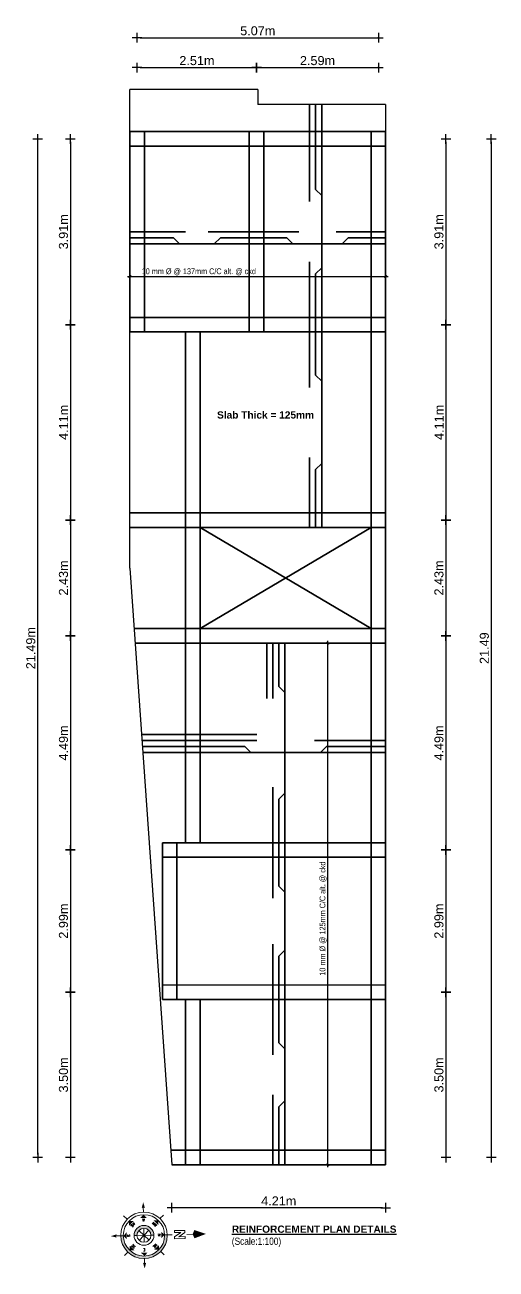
# Model space of a CAD drawing. Header units: inches. Extents: x -4010 to 92088, y -38563 to -1318.
# Drawn here: x 34071 to 34462, y -23783 to -22752 of the extents above; entities that cross this region are included whole.
import ezdxf
from ezdxf.enums import TextEntityAlignment as Align

# ---------------------------------------------------------------- set-up
doc = ezdxf.new("R2010")
doc.units = ezdxf.units.IN
doc.header["$MEASUREMENT"] = 0
doc.header["$PDMODE"] = 99
for name, color, linetype in [('Brick wall', 3, 'Continuous'), ('col', 5, 'Continuous'), ('Rod', 1, 'Continuous'), ('wall', 3, 'Continuous')]:
    doc.layers.add(name, color=color, linetype=linetype)
for name, color, linetype, lineweight in [('Colour 09', 210, 'Continuous', 9), ('DIM', 7, 'Continuous', 15), ('R0D', 1, 'Continuous', 35)]:
    doc.layers.add(name, color=color, linetype=linetype, lineweight=lineweight)
doc.styles.add('ARIAL', font='arial.ttf')
doc.styles.add('ROMANS', font='romans')
doc.styles.get("Standard").update_dxf_attribs({"font": 'ARIALN.TTF'})
doc.dimstyles.new('3-8', dxfattribs={"dimscale": 1.25, "dimtxt": 6, "dimasz": 2, "dimexe": 0.18, "dimexo": 6, "dimgap": 0, "dimtad": 0, "dimdec": 0, "dimzin": 3, "dimdsep": 46, "dimlunit": 3, "dimtxsty": 'ARIAL', "dimblk": 'DD', "dimcen": 1, "dimse1": 1, "dimse2": 1, "dimclrd": 256, "dimclrt": 256, "dimadec": 0, "dimazin": 0, "dimtfac": 0.5, "dimtdec": 0, "dimtmove": 2, "dimatfit": 0, "dimfxl": 0.18, "dimtvp": 0.75, "dimfrac": 1, "dimtolj": 1, "dimtzin": 0, "dimarcsym": 0})
doc.dimstyles.new('_30', dxfattribs={"dimscale": 0.4, "dimtxt": 7, "dimasz": 5, "dimexe": 6, "dimexo": 2, "dimgap": 2, "dimtad": 1, "dimdec": 0, "dimzin": 3, "dimdsep": 46, "dimlunit": 3, "dimtxsty": 'Standard', "dimblk": 'OBLIQUE', "dimcen": 0, "dimdle": 5, "dimclrt": 7, "dimazin": 0, "dimtfac": 0.0375, "dimtdec": 0, "dimtofl": 0, "dimtmove": 0, "dimatfit": 3, "dimldrblk": 'OPEN30', "dimfxl": 6, "dimtvp": 0.8, "dimtolj": 1, "dimtzin": 0, "dimlwe": -1, "dimarcsym": 0})

# ---------------------------------------------------------------- blocks, each defined once
blk = doc.blocks.new('A$C30843580')
at = {"layer": 'Colour 09'}
for p, q in [((0, 12), (12, 12)), ((0, 0), (0, 12)), ((12, 12), (12, 0)), ((12, 0), (0, 0))]:
    blk.add_line(p, q, dxfattribs=at)
blk = doc.blocks.new('DD')
for p, q in [((-1.6, 0), (1.6, 0)), ((0, 1.6), (0, -1.6))]:
    blk.add_line(p, q)
at = {"const_width": 0.3}
blk.add_lwpolyline([(-0.15, 0, 1), (0.15, 0, 1)], format="xyb", close=True, dxfattribs=at)
blk = doc.blocks.new('*D701')
at = {"layer": 'col', "lineweight": -2}
blk.add_line((34166.8, -22787.1), (34260.7, -22787.1), dxfattribs=at)
at = {"layer": 'Defpoints', "color": 0}
for p in [(34263.2, -22787.1), (34164.3, -22840.3), (34263.2, -22840.3)]:
    blk.add_point(p, dxfattribs=at)
at = {"layer": 'col', "lineweight": -2, "xscale": 2.5, "yscale": 2.5, "zscale": 2.5, "rotation": 180}
blk.add_blockref('DD', (34164.3, -22787.1), dxfattribs=at)
at = {"layer": 'col', "lineweight": -2, "xscale": 2.5, "yscale": 2.5, "zscale": 2.5}
blk.add_blockref('DD', (34263.2, -22787.1), dxfattribs=at)
at = {"layer": 'col', "insert": (34213.8, -22781.4), "char_height": 7.5, "attachment_point": 5, "style": 'ARIAL'}
blk.add_mtext('\\A1;2.51m', dxfattribs=at)
blk = doc.blocks.new('*D702')
at = {"layer": 'col', "lineweight": -2}
blk.add_line((34265.7, -22787.1), (34361.6, -22787.1), dxfattribs=at)
at = {"layer": 'Defpoints', "color": 0}
for p in [(34364.1, -22787.1), (34263.2, -22840.3), (34364.1, -22840.3)]:
    blk.add_point(p, dxfattribs=at)
at = {"layer": 'col', "lineweight": -2, "xscale": 2.5, "yscale": 2.5, "zscale": 2.5, "rotation": 180}
blk.add_blockref('DD', (34263.2, -22787.1), dxfattribs=at)
at = {"layer": 'col', "lineweight": -2, "xscale": 2.5, "yscale": 2.5, "zscale": 2.5}
blk.add_blockref('DD', (34364.1, -22787.1), dxfattribs=at)
at = {"layer": 'col', "insert": (34313.7, -22781.4), "char_height": 7.5, "attachment_point": 5, "style": 'ARIAL'}
blk.add_mtext('\\A1;2.59m', dxfattribs=at)
blk = doc.blocks.new('*D703')
at = {"layer": 'col', "lineweight": -2}
blk.add_line((34420.1, -22848.8), (34420.1, -22997.8), dxfattribs=at)
at = {"layer": 'Defpoints', "color": 0}
for p in [(34370.1, -22846.3), (34370.1, -23000.3), (34420.1, -23000.3)]:
    blk.add_point(p, dxfattribs=at)
at = {"layer": 'col', "lineweight": -2, "xscale": 2.5, "yscale": 2.5, "zscale": 2.5}
for p, rotation in [((34420.1, -22846.3), 90), ((34420.1, -23000.3), 270)]:
    blk.add_blockref('DD', p, dxfattribs=dict(at, rotation=rotation))
at = {"layer": 'col', "insert": (34414.3, -22923.3), "char_height": 7.5, "attachment_point": 5, "rotation": 90, "style": 'ARIAL'}
blk.add_mtext('\\A1;3.91m', dxfattribs=at)
blk = doc.blocks.new('*D686')
at = {"layer": 'col', "lineweight": -2}
blk.add_line((34420.1, -23002.8), (34420.1, -23159.8), dxfattribs=at)
at = {"layer": 'Defpoints', "color": 0}
for p in [(34370.1, -23000.3), (34370.1, -23162.3), (34420.1, -23162.3)]:
    blk.add_point(p, dxfattribs=at)
at = {"layer": 'col', "lineweight": -2, "xscale": 2.5, "yscale": 2.5, "zscale": 2.5}
for p, rotation in [((34420.1, -23000.3), 90), ((34420.1, -23162.3), 270)]:
    blk.add_blockref('DD', p, dxfattribs=dict(at, rotation=rotation))
at = {"layer": 'col', "insert": (34414.4, -23081.3), "char_height": 7.5, "attachment_point": 5, "rotation": 90, "style": 'ARIAL'}
blk.add_mtext('\\A1;4.11m', dxfattribs=at)
blk = doc.blocks.new('*D687')
at = {"layer": 'col', "lineweight": -2}
blk.add_line((34420.1, -23164.8), (34420.1, -23255.8), dxfattribs=at)
at = {"layer": 'Defpoints', "color": 0}
for p in [(34370.1, -23162.3), (34370.1, -23258.3), (34420.1, -23258.3)]:
    blk.add_point(p, dxfattribs=at)
at = {"layer": 'col', "lineweight": -2, "xscale": 2.5, "yscale": 2.5, "zscale": 2.5}
for p, rotation in [((34420.1, -23162.3), 90), ((34420.1, -23258.3), 270)]:
    blk.add_blockref('DD', p, dxfattribs=dict(at, rotation=rotation))
at = {"layer": 'col', "insert": (34414.3, -23210.3), "char_height": 7.5, "attachment_point": 5, "rotation": 90, "style": 'ARIAL'}
blk.add_mtext('\\A1;2.43m', dxfattribs=at)
blk = doc.blocks.new('*D688')
at = {"layer": 'col', "lineweight": -2}
blk.add_line((34420.1, -23260.8), (34420.1, -23433.3), dxfattribs=at)
at = {"layer": 'Defpoints', "color": 0}
for p in [(34370.1, -23258.3), (34370.1, -23435.8), (34420.1, -23435.8)]:
    blk.add_point(p, dxfattribs=at)
at = {"layer": 'col', "lineweight": -2, "xscale": 2.5, "yscale": 2.5, "zscale": 2.5}
for p, rotation in [((34420.1, -23258.3), 90), ((34420.1, -23435.8), 270)]:
    blk.add_blockref('DD', p, dxfattribs=dict(at, rotation=rotation))
at = {"layer": 'col', "insert": (34414.3, -23347.1), "char_height": 7.5, "attachment_point": 5, "rotation": 90, "style": 'ARIAL'}
blk.add_mtext('\\A1;4.49m', dxfattribs=at)
blk = doc.blocks.new('*D689')
at = {"layer": 'col', "lineweight": -2}
blk.add_line((34420.1, -23438.3), (34420.1, -23551.3), dxfattribs=at)
at = {"layer": 'Defpoints', "color": 0}
for p in [(34370.1, -23435.8), (34370.1, -23553.8), (34420.1, -23553.8)]:
    blk.add_point(p, dxfattribs=at)
at = {"layer": 'col', "lineweight": -2, "xscale": 2.5, "yscale": 2.5, "zscale": 2.5}
for p, rotation in [((34420.1, -23435.8), 90), ((34420.1, -23553.8), 270)]:
    blk.add_blockref('DD', p, dxfattribs=dict(at, rotation=rotation))
at = {"layer": 'col', "insert": (34414.3, -23494.8), "char_height": 7.5, "attachment_point": 5, "rotation": 90, "style": 'ARIAL'}
blk.add_mtext('\\A1;2.99m', dxfattribs=at)
blk = doc.blocks.new('*D690')
at = {"layer": 'col', "lineweight": -2}
blk.add_line((34420.1, -23556.3), (34420.1, -23688.3), dxfattribs=at)
at = {"layer": 'Defpoints', "color": 0}
for p in [(34370.1, -23553.8), (34370.1, -23690.8), (34420.1, -23690.8)]:
    blk.add_point(p, dxfattribs=at)
at = {"layer": 'col', "lineweight": -2, "xscale": 2.5, "yscale": 2.5, "zscale": 2.5}
for p, rotation in [((34420.1, -23553.8), 90), ((34420.1, -23690.8), 270)]:
    blk.add_blockref('DD', p, dxfattribs=dict(at, rotation=rotation))
at = {"layer": 'col', "insert": (34414.3, -23622.3), "char_height": 7.5, "attachment_point": 5, "rotation": 90, "style": 'ARIAL'}
blk.add_mtext('\\A1;3.50m', dxfattribs=at)
blk = doc.blocks.new('*D691')
at = {"layer": 'col', "lineweight": -2}
blk.add_line((34367.6, -23732.4), (34195.6, -23732.4), dxfattribs=at)
at = {"layer": 'Defpoints', "color": 0}
for p in [(34193.1, -23696.8), (34370.1, -23696.8), (34193.1, -23732.4)]:
    blk.add_point(p, dxfattribs=at)
at = {"layer": 'col', "lineweight": -2, "xscale": 2.5, "yscale": 2.5, "zscale": 2.5, "rotation": 180}
blk.add_blockref('DD', (34193.1, -23732.4), dxfattribs=at)
at = {"layer": 'col', "lineweight": -2, "xscale": 2.5, "yscale": 2.5, "zscale": 2.5}
blk.add_blockref('DD', (34370.1, -23732.4), dxfattribs=at)
at = {"layer": 'col', "insert": (34281.6, -23726.8), "char_height": 7.5, "attachment_point": 5, "style": 'ARIAL'}
blk.add_mtext('\\A1;4.21m', dxfattribs=at)
blk = doc.blocks.new('*D692')
at = {"layer": 'col', "lineweight": -2}
blk.add_line((34109, -22848.8), (34109, -22997.8), dxfattribs=at)
at = {"layer": 'Defpoints', "color": 0}
for p in [(34158.3, -22846.3), (34109, -23000.3), (34158.3, -23000.3)]:
    blk.add_point(p, dxfattribs=at)
at = {"layer": 'col', "lineweight": -2, "xscale": 2.5, "yscale": 2.5, "zscale": 2.5}
for p, rotation in [((34109, -22846.3), 90), ((34109, -23000.3), 270)]:
    blk.add_blockref('DD', p, dxfattribs=dict(at, rotation=rotation))
at = {"layer": 'col', "insert": (34103.3, -22923.3), "char_height": 7.5, "attachment_point": 5, "rotation": 90, "style": 'ARIAL'}
blk.add_mtext('\\A1;3.91m', dxfattribs=at)
blk = doc.blocks.new('*D693')
at = {"layer": 'col', "lineweight": -2}
blk.add_line((34109, -23002.8), (34109, -23159.8), dxfattribs=at)
at = {"layer": 'Defpoints', "color": 0}
for p in [(34158.3, -23000.3), (34109, -23162.3), (34174.4, -23162.3)]:
    blk.add_point(p, dxfattribs=at)
at = {"layer": 'col', "lineweight": -2, "xscale": 2.5, "yscale": 2.5, "zscale": 2.5}
for p, rotation in [((34109, -23000.3), 90), ((34109, -23162.3), 270)]:
    blk.add_blockref('DD', p, dxfattribs=dict(at, rotation=rotation))
at = {"layer": 'col', "insert": (34103.4, -23081.3), "char_height": 7.5, "attachment_point": 5, "rotation": 90, "style": 'ARIAL'}
blk.add_mtext('\\A1;4.11m', dxfattribs=at)
blk = doc.blocks.new('*D694')
at = {"layer": 'col', "lineweight": -2}
blk.add_line((34109, -23164.8), (34109, -23255.8), dxfattribs=at)
at = {"layer": 'Defpoints', "color": 0}
for p in [(34174.4, -23162.3), (34109, -23258.3), (34174.4, -23258.3)]:
    blk.add_point(p, dxfattribs=at)
at = {"layer": 'col', "lineweight": -2, "xscale": 2.5, "yscale": 2.5, "zscale": 2.5}
for p, rotation in [((34109, -23162.3), 90), ((34109, -23258.3), 270)]:
    blk.add_blockref('DD', p, dxfattribs=dict(at, rotation=rotation))
at = {"layer": 'col', "insert": (34103.3, -23210.3), "char_height": 7.5, "attachment_point": 5, "rotation": 90, "style": 'ARIAL'}
blk.add_mtext('\\A1;2.43m', dxfattribs=at)
blk = doc.blocks.new('*D695')
at = {"layer": 'col', "lineweight": -2}
blk.add_line((34109, -23260.8), (34109, -23433.3), dxfattribs=at)
at = {"layer": 'Defpoints', "color": 0}
for p in [(34174.4, -23258.3), (34109, -23435.8), (34164.3, -23435.8)]:
    blk.add_point(p, dxfattribs=at)
at = {"layer": 'col', "lineweight": -2, "xscale": 2.5, "yscale": 2.5, "zscale": 2.5}
for p, rotation in [((34109, -23258.3), 90), ((34109, -23435.8), 270)]:
    blk.add_blockref('DD', p, dxfattribs=dict(at, rotation=rotation))
at = {"layer": 'col', "insert": (34103.3, -23347.1), "char_height": 7.5, "attachment_point": 5, "rotation": 90, "style": 'ARIAL'}
blk.add_mtext('\\A1;4.49m', dxfattribs=at)
blk = doc.blocks.new('*D696')
at = {"layer": 'col', "lineweight": -2}
blk.add_line((34109, -23438.3), (34109, -23551.3), dxfattribs=at)
at = {"layer": 'Defpoints', "color": 0}
for p in [(34164.3, -23435.8), (34109, -23553.8), (34164.3, -23553.8)]:
    blk.add_point(p, dxfattribs=at)
at = {"layer": 'col', "lineweight": -2, "xscale": 2.5, "yscale": 2.5, "zscale": 2.5}
for p, rotation in [((34109, -23435.8), 90), ((34109, -23553.8), 270)]:
    blk.add_blockref('DD', p, dxfattribs=dict(at, rotation=rotation))
at = {"layer": 'col', "insert": (34103.3, -23494.8), "char_height": 7.5, "attachment_point": 5, "rotation": 90, "style": 'ARIAL'}
blk.add_mtext('\\A1;2.99m', dxfattribs=at)
blk = doc.blocks.new('*D697')
at = {"layer": 'col', "lineweight": -2}
blk.add_line((34109, -23556.3), (34109, -23688.3), dxfattribs=at)
at = {"layer": 'Defpoints', "color": 0}
for p in [(34164.3, -23553.8), (34109, -23690.8), (34164.3, -23690.8)]:
    blk.add_point(p, dxfattribs=at)
at = {"layer": 'col', "lineweight": -2, "xscale": 2.5, "yscale": 2.5, "zscale": 2.5}
for p, rotation in [((34109, -23553.8), 90), ((34109, -23690.8), 270)]:
    blk.add_blockref('DD', p, dxfattribs=dict(at, rotation=rotation))
at = {"layer": 'col', "insert": (34103.3, -23622.3), "char_height": 7.5, "attachment_point": 5, "rotation": 90, "style": 'ARIAL'}
blk.add_mtext('\\A1;3.50m', dxfattribs=at)
blk = doc.blocks.new('*D698')
at = {"layer": 'col', "lineweight": -2}
blk.add_line((34166.8, -22762.4), (34361.6, -22762.4), dxfattribs=at)
at = {"layer": 'Defpoints', "color": 0}
for p in [(34364.1, -22762.4), (34164.3, -22840.3), (34364.1, -22840.3)]:
    blk.add_point(p, dxfattribs=at)
at = {"layer": 'col', "lineweight": -2, "xscale": 2.5, "yscale": 2.5, "zscale": 2.5, "rotation": 180}
blk.add_blockref('DD', (34164.3, -22762.4), dxfattribs=at)
at = {"layer": 'col', "lineweight": -2, "xscale": 2.5, "yscale": 2.5, "zscale": 2.5}
blk.add_blockref('DD', (34364.1, -22762.4), dxfattribs=at)
at = {"layer": 'col', "insert": (34264.2, -22756.7), "char_height": 7.5, "attachment_point": 5, "style": 'ARIAL'}
blk.add_mtext('\\A1;5.07m', dxfattribs=at)
blk = doc.blocks.new('*D699')
at = {"layer": 'col', "lineweight": -2}
blk.add_line((34457.6, -22848.8), (34457.6, -23688.3), dxfattribs=at)
at = {"layer": 'Defpoints', "color": 0}
for p in [(34370.1, -22846.3), (34370.1, -23690.8), (34457.6, -23690.8)]:
    blk.add_point(p, dxfattribs=at)
at = {"layer": 'col', "lineweight": -2, "xscale": 2.5, "yscale": 2.5, "zscale": 2.5}
for p, rotation in [((34457.6, -22846.3), 90), ((34457.6, -23690.8), 270)]:
    blk.add_blockref('DD', p, dxfattribs=dict(at, rotation=rotation))
at = {"layer": 'col', "insert": (34451.9, -23268.5), "char_height": 7.5, "attachment_point": 5, "rotation": 90, "style": 'ARIAL'}
blk.add_mtext('\\A1;21.49', dxfattribs=at)
blk = doc.blocks.new('*D700')
at = {"layer": 'col', "lineweight": -2}
blk.add_line((34082, -23688.3), (34082, -22848.8), dxfattribs=at)
at = {"layer": 'Defpoints', "color": 0}
for p in [(34082, -22846.3), (34158.3, -22846.3), (34164.3, -23690.8)]:
    blk.add_point(p, dxfattribs=at)
at = {"layer": 'col', "lineweight": -2, "xscale": 2.5, "yscale": 2.5, "zscale": 2.5}
for p, rotation in [((34082, -22846.3), 90), ((34082, -23690.8), 270)]:
    blk.add_blockref('DD', p, dxfattribs=dict(at, rotation=rotation))
at = {"layer": 'col', "insert": (34076.2, -23268.5), "char_height": 7.5, "attachment_point": 5, "rotation": 90, "style": 'ARIAL'}
blk.add_mtext('\\A1;21.49m', dxfattribs=at)
blk = doc.blocks.new('_Oblique')
at = {"color": 0, "linetype": 'ByBlock', "lineweight": -2}
blk.add_line((-0.5, -0.5), (0.5, 0.5), dxfattribs=at)
blk = doc.blocks.new('*D709')
at = {"layer": 'Defpoints', "color": 0}
for p in [(34312.2, -23264.3), (34322.3, -23264.3), (34322.3, -23696.8)]:
    blk.add_point(p, dxfattribs=at)
at = {"layer": 'DIM', "color": 0}
for p, q in [((34313, -23264.3), (34324.7, -23264.3)), ((34321.5, -23696.8), (34319.9, -23696.8))]:
    blk.add_line(p, q, dxfattribs=at)
at = {"layer": 'DIM', "color": 0, "lineweight": -2}
blk.add_line((34322.3, -23698.8), (34322.3, -23262.3), dxfattribs=at)
at = {"layer": 'DIM', "color": 0, "lineweight": -2, "xscale": 2, "yscale": 2, "zscale": 2}
for p, rotation in [((34322.3, -23264.3), 90), ((34322.3, -23696.8), 270)]:
    blk.add_blockref('_Oblique', p, dxfattribs=dict(at, rotation=rotation))
at = {"layer": 'DIM', "color": 7, "insert": (34318.3, -23492.7), "char_height": 2.8, "attachment_point": 5, "rotation": 90}
blk.add_mtext('\\A1;{\\H1.714x;10 mm %%C @ 125mm C/C alt. @ ckd}', dxfattribs=at)
blk = doc.blocks.new('_Open30')
at = {"color": 0, "linetype": 'ByBlock', "lineweight": -2}
for p, q in [((-1, 0.27), (0, 0)), ((0, 0), (-1, -0.27)), ((0, 0), (-1, 0))]:
    blk.add_line(p, q, dxfattribs=at)
blk = doc.blocks.new('*D710')
at = {"layer": 'Defpoints', "color": 0}
for p in [(34370.1, -22960.5), (34370.1, -22960.5), (34158.3, -22962.9)]:
    blk.add_point(p, dxfattribs=at)
at = {"layer": 'DIM', "color": 0, "lineweight": -2}
blk.add_line((34156.3, -22960.5), (34372.1, -22960.5), dxfattribs=at)
at = {"layer": 'DIM', "color": 0}
for p, q in [((34158.3, -22962.1), (34158.3, -22958.1)), ((34370.1, -22959.7), (34370.1, -22958.1))]:
    blk.add_line(p, q, dxfattribs=at)
at = {"layer": 'DIM', "color": 0, "lineweight": -2, "xscale": 2, "yscale": 2, "zscale": 2, "rotation": 180}
blk.add_blockref('_Oblique', (34158.3, -22960.5), dxfattribs=at)
at = {"layer": 'DIM', "color": 0, "lineweight": -2, "xscale": 2, "yscale": 2, "zscale": 2}
blk.add_blockref('_Oblique', (34370.1, -22960.5), dxfattribs=at)
at = {"layer": 'DIM', "color": 7, "insert": (34215.4, -22956.5), "char_height": 2.8, "attachment_point": 5}
blk.add_mtext('\\A1;{\\H1.714x;10 mm %%C @ 137mm C/C alt. @ ckd}', dxfattribs=at)
blk = doc.blocks.new('Anno_North_J_Metric')
at = {"linetype": 'ByBlock', "lineweight": -2}
h = blk.add_hatch(color=0, dxfattribs=at)
h.paths.add_polyline_path([(-4.17, 0), (-4.68, 0, 1), (4.68, 0), (4.17, 0, -1)])
h.paths.add_polyline_path([(1.41, 0), (2, 0, 1), (-2, 0), (-1.41, 0, -1)])
at = {"color": 0, "linetype": 'ByBlock', "lineweight": -2}
for p, q in [((0, 4.68), (0, 5.67)), ((-3.31, 3.31), (-4.01, 4.01)), ((3.31, 3.31), (4.01, 4.01)), ((-4.68, 0), (-5.67, 0)), ((-4.68, 0), (-4.17, 0)), ((-1.41, 0), (-2, 0)), ((-1.41, 0), (1.41, 0)), ((1.41, 0), (-1.41, 0)), ((-1, 1), (1, -1)), ((-1, -1), (1, 1)), ((1, -1), (-1, 1)), ((1, 1), (-1, -1)), ((0, 1.41), (0, -1.41)), ((0, -1.41), (0, 1.41)), ((1.41, 0), (2, 0)), ((4.68, 0), (4.17, 0)), ((4.68, 0), (5.67, 0)), ((6.17, 0.4), (6.17, 0.82)), ((6.17, 0.82), (8.27, 0.82)), ((7.43, 0.4), (6.17, 0.4)), ((6.17, -0.44), (7.43, 0.4)), ((8.27, 0.4), (7.01, -0.44)), ((8.27, 0.82), (8.27, 0.4)), ((8.67, 0), (9.83, 0)), ((6.17, -0.86), (6.17, -0.44)), ((8.27, -0.86), (6.17, -0.86)), ((7.01, -0.44), (8.27, -0.44)), ((8.27, -0.44), (8.27, -0.86)), ((-3.31, -3.31), (-4.01, -4.01)), ((0, -4.68), (0, -5.67)), ((3.31, -3.31), (4.01, -4.01))]:
    blk.add_line(p, q, dxfattribs=at)
for radius in [4.68, 4.17, 2, 1.41]:
    blk.add_circle((0, 0), radius, dxfattribs=at)
for points in [[(-0.33, 5.5), (0, 5.67), (0, 6.67)], [(0, 6.67), (0.33, 5.5), (0, 5.67)], [(-2.95, 2.95), (-2, 2.95), (-2.95, 2)], [(0, 4.17), (0.67, 3.5), (-0.67, 3.5)], [(2.95, 2.95), (2.95, 2), (2, 2.95)], [(-6.67, 0), (-5.5, 0.33), (-5.67, 0)], [(-5.5, -0.33), (-5.67, 0), (-6.67, 0)], [(-4.17, 0), (-3.5, 0.67), (-3.5, -0.67)], [(4.17, 0), (3.5, -0.67), (3.5, 0.67)], [(12.5, 0), (10.17, 0.83), (9.83, 0)], [(9.83, 0), (10.17, -0.83), (12.5, 0)], [(-2.95, -2.95), (-2.95, -2), (-2, -2.95)], [(2.95, -2.95), (2, -2.95), (2.95, -2)], [(0, -4.17), (-0.67, -3.5), (0.67, -3.5)], [(0, -6.67), (-0.33, -5.5), (0, -5.67)], [(0.33, -5.5), (0, -5.67), (0, -6.67)]]:
    blk.add_solid(points, dxfattribs=at)
at = {"color": 0, "linetype": 'ByBlock', "lineweight": -2, "style": 'ROMANS'}
for s, rotation, p in [('SW', 45, (-2, 2)), ('NW', 315, (2, 2)), ('S', 270, (-3.33, 0)), ('N', 270, (2.83, 0)), ('SE', 135, (-2, -2)), ('NE', 225, (2, -2)), ('E', 180, (0, -2.67))]:
    blk.add_text(s, height=0.5, rotation=rotation, dxfattribs=at).set_placement(p, align=Align.CENTER)
blk.add_text('W', height=0.5, dxfattribs=at).set_placement((0, 2.83), align=Align.CENTER)

msp = doc.modelspace()

# ---------------------------------------------------------------- linework, layer by layer
at = {"layer": 'Brick wall'}
for p, q in [((34158.337, -23202.208), (34158.337, -22805.27)), ((34264.217, -22805.27), (34158.337, -22805.27)), ((34264.217, -22805.27), (34264.217, -22817.843)), ((34370.097, -22817.843), (34264.217, -22817.843)), ((34370.097, -22817.843), (34370.097, -23696.817)), ((34158.337, -23202.208), (34193.102, -23696.817)), ((34370.097, -23696.817), (34193.102, -23696.817))]:
    msp.add_line(p, q, dxfattribs=at)
at = {"layer": 'R0D'}
for p, q in [((34307.157, -22817.843), (34307.157, -22898.27)), ((34312.157, -22817.843), (34312.157, -22888.27)), ((34317.157, -22817.843), (34317.157, -23168.33)), ((34370.097, -22840.27), (34158.337, -22840.27)), ((34158.337, -22840.27), (34158.337, -23006.27)), ((34170.337, -22840.27), (34170.337, -23006.27)), ((34257.217, -22840.27), (34257.217, -23006.27)), ((34269.217, -22840.27), (34269.217, -23006.27)), ((34358.097, -23696.817), (34358.097, -22840.27)), ((34370.097, -23696.817), (34370.097, -22840.27)), ((34370.097, -22852.27), (34158.337, -22852.27)), ((34312.157, -22888.27), (34317.157, -22893.27)), ((34158.337, -22923.27), (34204.337, -22923.27)), ((34158.337, -22928.27), (34194.337, -22928.27)), ((34194.337, -22928.27), (34199.337, -22933.27)), ((34223.217, -22923.27), (34298.217, -22923.27)), ((34233.217, -22928.27), (34228.217, -22933.27)), ((34233.217, -22928.27), (34288.217, -22928.27)), ((34288.217, -22928.27), (34293.217, -22933.27)), ((34329.097, -22923.27), (34370.097, -22923.27)), ((34339.097, -22928.27), (34334.097, -22933.27)), ((34339.097, -22928.27), (34370.097, -22928.27)), ((34158.337, -22933.27), (34370.097, -22933.27)), ((34307.157, -22948.27), (34307.157, -23052.27)), ((34312.157, -22958.27), (34317.157, -22953.27)), ((34312.157, -22958.27), (34312.157, -23042.27)), ((34158.337, -22994.27), (34370.097, -22994.27)), ((34158.337, -23006.27), (34370.097, -23006.27)), ((34204.442, -23429.817), (34204.442, -23006.27)), ((34216.442, -23429.817), (34216.442, -23006.27)), ((34312.157, -23042.27), (34317.157, -23047.27)), ((34307.157, -23110.33), (34307.157, -23168.33)), ((34312.157, -23120.33), (34317.157, -23115.33)), ((34312.157, -23120.33), (34312.157, -23168.33)), ((34370.097, -23156.33), (34158.337, -23156.33)), ((34370.097, -23168.33), (34158.337, -23168.33)), ((34216.442, -23168.33), (34358.097, -23252.33)), ((34358.097, -23168.33), (34216.442, -23252.33)), ((34370.097, -23252.33), (34161.86, -23252.33)), ((34370.097, -23264.33), (34162.703, -23264.33)), ((34271.599, -23310.33), (34271.599, -23264.33)), ((34276.599, -23310.33), (34276.599, -23264.33)), ((34281.599, -23300.33), (34281.599, -23264.33)), ((34286.599, -23696.817), (34286.599, -23264.33)), ((34168.726, -23340.012), (34263.442, -23340.012)), ((34168.726, -23345.012), (34263.442, -23345.012)), ((34168.726, -23350.012), (34253.442, -23350.012)), ((34311.097, -23345.012), (34370.097, -23345.012)), ((34321.097, -23350.012), (34370.097, -23350.012)), ((34168.726, -23355.012), (34370.097, -23355.012)), ((34276.599, -23475.817), (34276.599, -23383.817)), ((34281.599, -23465.817), (34281.599, -23393.817)), ((34185.173, -23559.817), (34185.228, -23429.817)), ((34370.097, -23429.817), (34185.228, -23429.817)), ((34197.173, -23559.823), (34197.228, -23429.823)), ((34370.097, -23441.817), (34185.228, -23441.817)), ((34276.599, -23605.778), (34276.599, -23513.778)), ((34281.599, -23595.78), (34281.599, -23523.78)), ((34370.102, -23547.817), (34185.178, -23547.74)), ((34370.097, -23559.817), (34185.173, -23559.74)), ((34204.442, -23696.817), (34204.442, -23559.748)), ((34216.442, -23696.817), (34216.442, -23559.753)), ((34276.599, -23696.817), (34276.599, -23638.817)), ((34281.599, -23696.817), (34281.599, -23648.817)), ((34192.258, -23684.817), (34370.097, -23684.817)), ((34193.102, -23696.817), (34370.097, -23696.817))]:
    msp.add_line(p, q, dxfattribs=at)
at = {"layer": 'Rod'}
for p, q in [((34281.599, -23300.33), (34286.599, -23305.33)), ((34253.442, -23350.012), (34258.442, -23355.012)), ((34321.097, -23350.012), (34316.097, -23355.012)), ((34281.599, -23393.817), (34286.599, -23388.817)), ((34281.599, -23465.817), (34286.599, -23470.817)), ((34281.599, -23523.78), (34286.599, -23518.782)), ((34281.599, -23595.78), (34286.599, -23600.782)), ((34281.599, -23648.817), (34286.599, -23643.817))]:
    msp.add_line(p, q, dxfattribs=at)

# ---------------------------------------------------------------- block references
at = {"layer": 'Colour 09'}
for p in [(34158.337, -22852.27), (34257.217, -22852.27), (34358.097, -22852.27), (34158.337, -23006.27), (34257.217, -23006.27), (34358.097, -23006.27), (34204.442, -23168.33), (34358.097, -23168.33), (34204.442, -23264.33), (34358.097, -23264.33), (34185.228, -23441.817), (34358.097, -23441.817), (34185.173, -23559.817), (34358.097, -23559.817), (34204.442, -23696.817), (34358.097, -23696.817)]:
    msp.add_blockref('A$C30843580', p, dxfattribs=at)
at = {"layer": 'Colour 09', "xscale": -1}
for p in [(34170.337, -22852.27), (34269.217, -22852.27), (34370.097, -22852.27), (34170.337, -23006.27), (34269.217, -23006.27), (34370.097, -23006.27), (34216.442, -23168.33), (34370.097, -23168.33), (34216.442, -23264.33), (34370.097, -23264.33), (34197.228, -23441.817), (34370.097, -23441.817), (34197.173, -23559.817), (34370.097, -23559.817), (34216.442, -23696.817), (34370.097, -23696.817)]:
    msp.add_blockref('A$C30843580', p, dxfattribs=at)
at = {"layer": 'DIM', "ltscale": 500000, "xscale": 4.107415312456121, "yscale": 4.107415312457306, "zscale": 4.107415327752908, "rotation": 1.309834284907028}
msp.add_blockref('Anno_North_J_Metric', (34169.933, -23755.311), dxfattribs=at)

# ---------------------------------------------------------------- texts
at = {"layer": 'wall', "color": 7, "lineweight": 25, "char_height": 6, "width": 253.13687, "attachment_point": 4}
for s, insert in [('{\\fArial Rounded MT Bold|b0|i0|c0|p34;Slab Thick = 125mm}', (34230.481, -23075.188)), ('{\\fArial Rounded MT Bold|b0|i0|c0|p34;\\LREINFORCEMENT PLAN DETAILS\\P}(Scale:1:100)', (34242.717, -23756.088))]:
    msp.add_mtext(s, dxfattribs=dict(at, insert=insert))

# ---------------------------------------------------------------- dimensions: what is measured, and where the dimension line sits
at = {"layer": 'col'}
for base, p1, p2, text, picture, middle in [((34364.097, -22762.423), (34164.337, -22840.27), (34364.097, -22840.27), '5.07m', '*D698', (34264.217, -22756.679)), ((34263.217, -22787.136), (34164.337, -22840.27), (34263.217, -22840.27), '2.51m', '*D701', (34213.777, -22781.392)), ((34364.097, -22787.136), (34263.217, -22840.27), (34364.097, -22840.27), '2.59m', '*D702', (34313.657, -22781.392)), ((34193.102, -23732.416), (34370.097, -23696.817), (34193.102, -23696.817), '4.21m', '*D691', (34281.599, -23726.768))]:
    dim = msp.add_linear_dim(base=base, p1=p1, p2=p2, text=text, dimstyle='3-8', dxfattribs=at)
    dim.commit()
    dim.dimension.update_dxf_attribs({"geometry": picture, "text_midpoint": middle})
for base, p1, p2, text, picture, middle in [((34081.987, -22846.27), (34164.337, -23690.817), (34158.337, -22846.27), '21.49m', '*D700', (34076.243, -23268.544)), ((34109.016, -23000.27), (34158.337, -22846.27), (34158.337, -23000.27), '3.91m', '*D692', (34103.269, -22923.27)), ((34420.071, -23000.27), (34370.097, -22846.27), (34370.097, -23000.27), '3.91m', '*D703', (34414.323, -22923.27)), ((34457.62, -23690.817), (34370.097, -22846.27), (34370.097, -23690.817), '21.49', '*D699', (34451.876, -23268.544)), ((34109.016, -23162.33), (34158.337, -23000.27), (34174.442, -23162.33), '4.11m', '*D693', (34103.368, -23081.3)), ((34420.071, -23162.33), (34370.097, -23000.27), (34370.097, -23162.33), '4.11m', '*D686', (34414.423, -23081.3)), ((34109.016, -23258.33), (34174.442, -23162.33), (34174.442, -23258.33), '2.43m', '*D694', (34103.269, -23210.33)), ((34420.071, -23258.33), (34370.097, -23162.33), (34370.097, -23258.33), '2.43m', '*D687', (34414.323, -23210.33)), ((34109.016, -23435.817), (34174.442, -23258.33), (34164.337, -23435.817), '4.49m', '*D695', (34103.272, -23347.074)), ((34420.071, -23435.817), (34370.097, -23258.33), (34370.097, -23435.817), '4.49m', '*D688', (34414.327, -23347.074)), ((34109.016, -23553.817), (34164.337, -23435.817), (34164.337, -23553.817), '2.99m', '*D696', (34103.272, -23494.817)), ((34420.071, -23553.817), (34370.097, -23435.817), (34370.097, -23553.817), '2.99m', '*D689', (34414.327, -23494.817)), ((34109.016, -23690.817), (34164.337, -23553.817), (34164.337, -23690.817), '3.50m', '*D697', (34103.269, -23622.317)), ((34420.071, -23690.817), (34370.097, -23553.817), (34370.097, -23690.817), '3.50m', '*D690', (34414.323, -23622.317))]:
    dim = msp.add_linear_dim(base=base, p1=p1, p2=p2, angle=90, text=text, dimstyle='3-8', dxfattribs=at)
    dim.commit()
    dim.dimension.update_dxf_attribs({"geometry": picture, "text_midpoint": middle})
at = {"layer": 'DIM'}
dim = msp.add_linear_dim(base=(34370.097, -22960.517), p1=(34158.337, -22962.944), p2=(34370.097, -22960.517), text='{\\H1.714x;10 mm %%C @ 137mm C/C alt. @ ckd}', dimstyle='_30', dxfattribs=at)
dim.commit()
dim.dimension.update_dxf_attribs({"geometry": '*D710', "text_midpoint": (34215.393, -22960.517), "dimtype": 160})
dim = msp.add_linear_dim(base=(34322.298, -23264.33), p1=(34322.298, -23696.817), p2=(34312.197, -23264.33), angle=90, text='{\\H1.714x;10 mm %%C @ 125mm C/C alt. @ ckd}', dimstyle='_30', dxfattribs=at)
dim.commit()
dim.dimension.update_dxf_attribs({"geometry": '*D709', "text_midpoint": (34322.298, -23492.722), "dimtype": 160})

doc.saveas('drawing.dxf')
